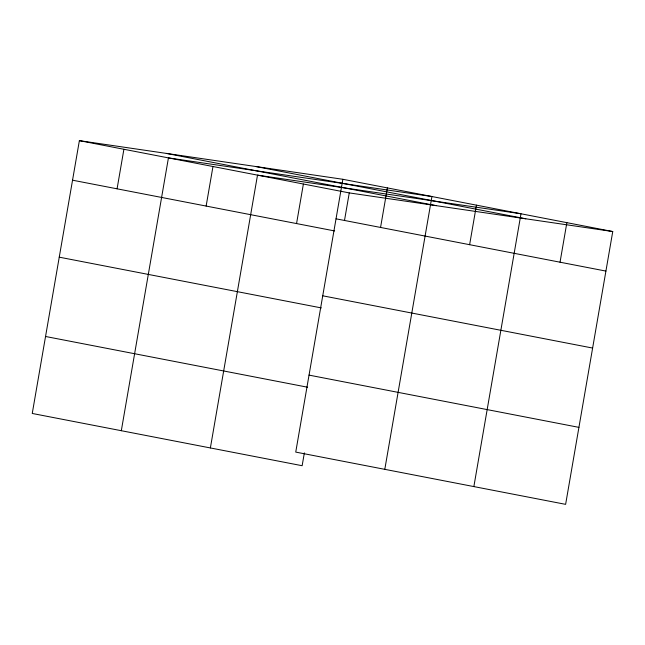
<?xml version="1.0" encoding="UTF-8"?>
<svg xmlns="http://www.w3.org/2000/svg" width="645" height="645" viewBox="0 0 645 645"><rect width="100%" height="100%" fill="white"/><g stroke="black" fill="none" stroke-linecap="round" stroke-linejoin="round"><path stroke-width="0.97" d="M342.858 179.286L295.741 452.097L565.625 504.35L612.75 231.539L342.858 179.286L79.375 140.65L32.25 413.461L302.142 465.714L304.359 452.887M117.076 188.816L123.905 149.277M121.316 430.707L168.434 157.896L431.924 196.531L384.799 469.334M206.134 206.061L212.971 166.515M210.375 447.953L257.5 175.142L520.991 213.769L473.865 486.58M296.555 223.565L303.384 184.027M344.478 220.59L349.259 192.903L612.75 231.539M380.558 227.451L387.395 187.905M469.625 244.697L476.453 205.15M560.037 262.201L566.866 222.654M255.912 166.539L525.796 218.792M166.321 153.397L436.214 205.658M79.375 140.65L349.259 192.903M336.029 218.824L605.921 271.085M72.538 180.197L334.626 230.942M322.734 295.805L592.626 348.058M59.243 257.17L321.323 307.915M309.036 375.116L578.928 427.369M45.545 336.48L307.625 387.226"/></g></svg>
